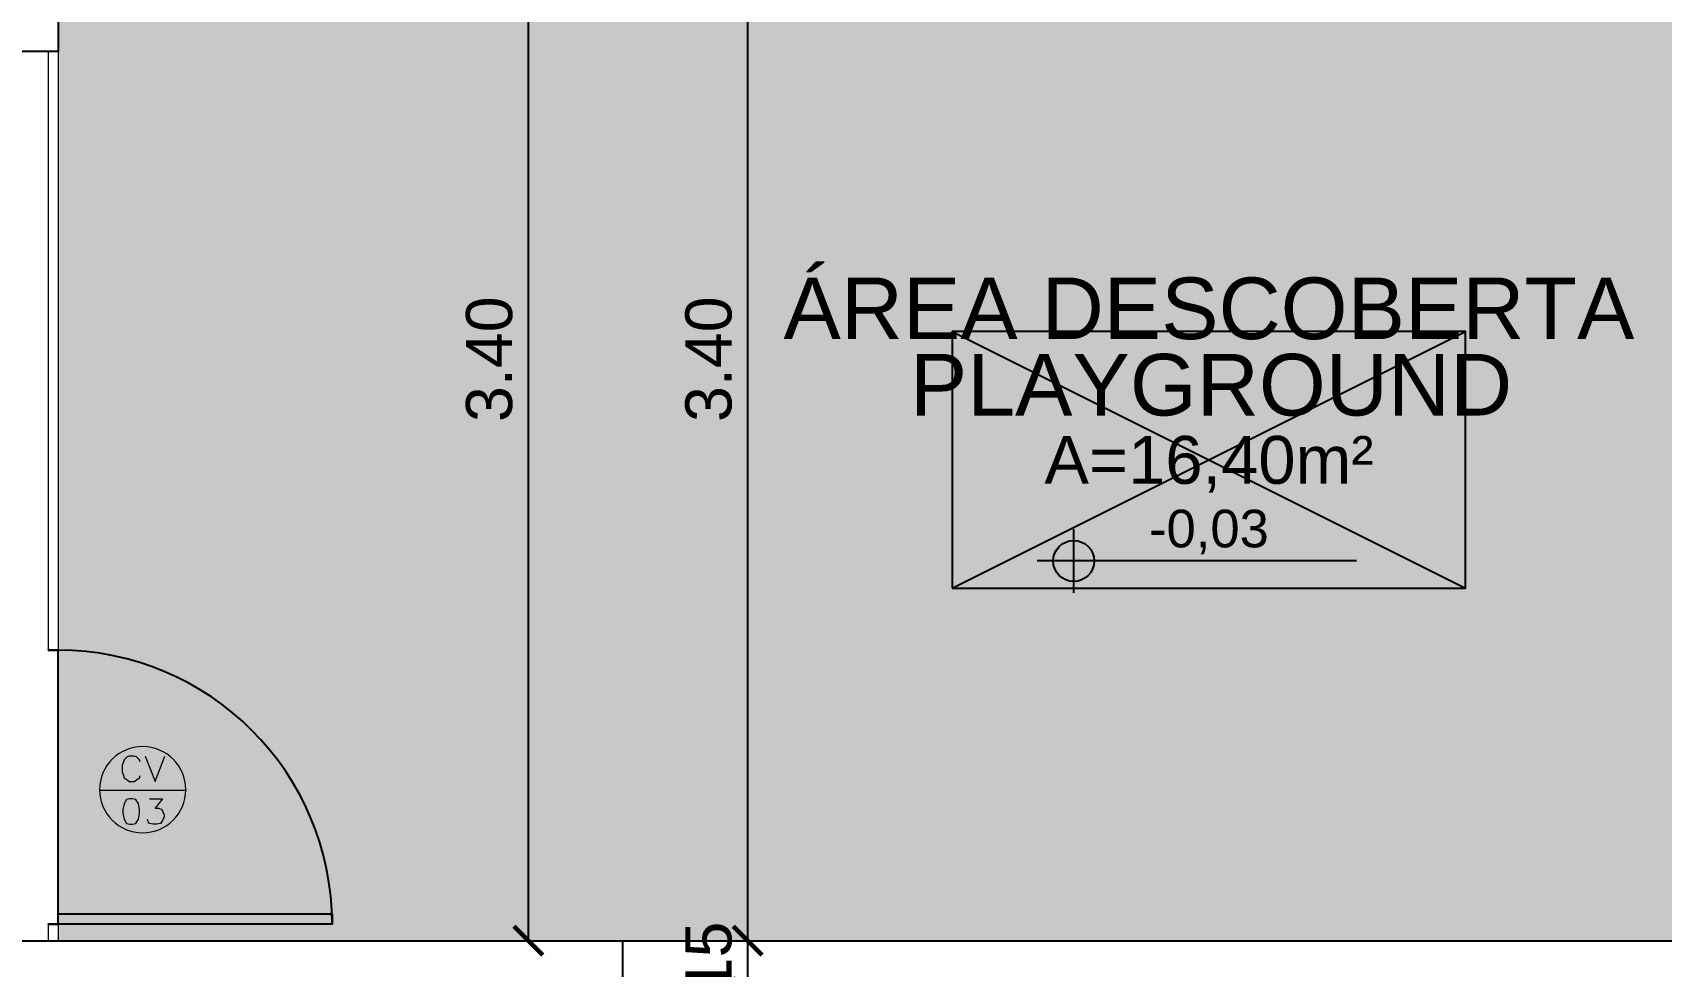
# Model space of a CAD drawing. Header units: inches. Extents: x 44782 to 44933, y 6798 to 6838.
# Drawn here: x 44814.785 to 44819.545, y 6811.41 to 6814.139 of the extents above; entities that cross this region are included whole.
import ezdxf
from ezdxf import colors
from ezdxf.entities.mleader import LeaderData, LeaderLine
from ezdxf.enums import TextEntityAlignment as Align
from ezdxf.math import Vec2, Vec3

# ---------------------------------------------------------------- set-up
doc = ezdxf.new("R2010")
doc.units = ezdxf.units.IN
doc.header["$MEASUREMENT"] = 0
doc.layers.get('Defpoints').update_dxf_attribs({"color": 250})
doc.layers.add('at_Entity', color=7, linetype='Continuous', lineweight=9)
doc.layers.add('at_Text', color=7, linetype='Continuous', lineweight=9)
for name, color, linetype in [('ESQ', 2, 'Continuous'), ('H. PAVER CINZA 1', 252, 'Continuous'), ('PAREDES', 4, 'Continuous'), ('PORTAS', 2, 'Continuous'), ('TEXTO01', 7, 'Continuous'), ('TEXTO02', 3, 'Continuous'), ('TEXTO03', 2, 'Continuous')]:
    doc.layers.add(name, color=color, linetype=linetype)
doc.styles.add('ARIAL', font='ARIALN.TTF', dxfattribs={"height": 0.18})
doc.styles.add('Fonte 02', font='ARIALUNI.TTF')
doc.styles.add('FONTE01', font='swissi.ttf')
doc.styles.add('Fonte02', font='arial.ttf')
doc.dimstyles.new('Esc 1-75', dxfattribs={"dimscale": 0.75, "dimtxt": 0.18, "dimasz": 0.1125, "dimexe": 0.05, "dimexo": 0.05, "dimgap": 0.06, "dimtad": 1, "dimzin": 4, "dimdsep": 46, "dimtxsty": 'Fonte 02', "dimblk": 'ARCHTICK', "dimcen": 0, "dimclrd": 250, "dimclre": 250, "dimadec": 0, "dimazin": 1, "dimtfac": 1, "dimtix": 1, "dimtmove": 1, "dimatfit": 3, "dimldrblk": 'ARCHTICK', "dimfxl": 0, "dimarcsym": 0})

# ---------------------------------------------------------------- blocks, each defined once
blk = doc.blocks.new('Leg_Ambiente05_50')
at = {"layer": 'TEXTO01', "linetype": 'Continuous', "ltscale": 0.0001}
h = blk.add_hatch(color=256, dxfattribs=at)
h.paths.add_polyline_path([(-0.2635, -0.157), (-0.2635, -0.1969), (-0.2235, -0.1969, 0.414214)])
h.paths.add_polyline_path([(-0.2635, -0.1969), (-0.3034, -0.1969, 0.414214), (-0.2635, -0.2368)])
at = {"layer": 'Defpoints'}
for p, q in [((-0.5, -0.25), (0.5, 0.25)), ((-0.5, 0.25), (0.5, -0.25))]:
    blk.add_line(p, q, dxfattribs=at)
blk.add_lwpolyline([(-0.5, -0.25), (0.5, -0.25), (0.5, 0.25), (-0.5, 0.25)], close=True, dxfattribs=at)
at = {"layer": 'TEXTO01', "linetype": 'Continuous', "ltscale": 0.0001}
for p, q in [((-0.2635, -0.2589), (-0.2635, -0.1349)), ((0.2874, -0.1969), (-0.3344, -0.1969))]:
    blk.add_line(p, q, dxfattribs=at)
blk.add_circle((-0.2635, -0.1969), 0.0399, dxfattribs=at)
at = {"layer": 'TEXTO01', "style": 'FONTE01'}
blk.add_attdef('NÍVEL', text='', height=0.08, dxfattribs=at).set_placement((0, -0.1338), align=Align.MIDDLE_CENTER)
at = {"layer": 'TEXTO02', "style": 'Fonte02'}
blk.add_attdef('ÁREA', text='', height=0.1, dxfattribs=at).set_placement((0, 0.0311), align=Align.MIDDLE_CENTER)
at = {"layer": 'TEXTO03', "style": 'Fonte02'}
for tag, p in [('AMB1', (0.0037, 0.5301)), ('AMB1', (0, 0.3711)), ('AMB2', (0, 0.2036))]:
    blk.add_attdef(tag, text='', height=0.12, dxfattribs=at).set_placement(p, align=Align.MIDDLE_CENTER)
blk = doc.blocks.new('_DotSmall')
at = {"color": 0, "linetype": 'ByBlock', "const_width": 0.5}
blk.add_lwpolyline([(-0.0625, 0, 1), (0.0625, 0, 1)], format="xyb", close=True, dxfattribs=at)
blk = doc.blocks.new('A$C77D918CC')
at = {"layer": 'PORTAS'}
for points in [[(0.7707, 0.83), (0.8003, 0.83), (0.8003, 0.0296), (0.7707, 0.0296)], [(0, 0), (0, 0), (0, 0.0296), (0, 0.0296)], [(0.8003, 0), (0.8003, 0), (0.8003, 0.0296), (0.8003, 0.0296)]]:
    blk.add_lwpolyline(points, close=True, dxfattribs=at)
blk.add_arc((0.8003, 0.0296), 0.8003, 90, 180, dxfattribs=at)
blk = doc.blocks.new('_ARCHTICK')
at = {"color": 0, "linetype": 'ByBlock', "const_width": 0.15}
blk.add_lwpolyline([(-0.5, -0.5), (0.5, 0.5)], dxfattribs=at)
blk = doc.blocks.new('*D122')
at = {"layer": 'at_Text', "color": 250, "lineweight": -2, "transparency": 16777216}
for p, q in [((44816.8746, 6811.4853), (44816.8746, 6811.5696)), ((44816.8371, 6811.4853), (44816.9121, 6811.4853)), ((44816.8746, 6811.335), (44816.8746, 6811.4853)), ((44816.8371, 6811.335), (44816.9121, 6811.335)), ((44816.8746, 6811.335), (44816.8746, 6811.2506))]:
    blk.add_line(p, q, dxfattribs=at)
at = {"layer": 'Defpoints', "color": 0, "transparency": 16777216}
for p in [(44816.5083, 6811.4853), (44816.8746, 6811.4853), (44816.5083, 6811.335)]:
    blk.add_point(p, dxfattribs=at)
at = {"layer": 'at_Text', "color": 250, "lineweight": -2, "transparency": 16777216, "xscale": 0.084375, "yscale": 0.084375, "zscale": 0.084375}
for p, rotation in [((44816.8746, 6811.4853), 270), ((44816.8746, 6811.335), 90)]:
    blk.add_blockref('_ARCHTICK', p, dxfattribs=dict(at, rotation=rotation))
at = {"layer": 'at_Text', "color": 0, "transparency": 16777216, "insert": (44816.7607, 6811.4101), "char_height": 0.135, "attachment_point": 5, "rotation": 90, "style": 'Fonte 02'}
blk.add_mtext('.15', dxfattribs=at)
blk = doc.blocks.new('*D123')
at = {"layer": 'at_Text', "color": 250, "lineweight": -2, "transparency": 16777216}
for p, q in [((44816.9121, 6814.8837), (44816.8371, 6814.8837)), ((44816.8746, 6811.4853), (44816.8746, 6814.8837)), ((44816.8371, 6811.4853), (44816.9121, 6811.4853))]:
    blk.add_line(p, q, dxfattribs=at)
at = {"layer": 'Defpoints', "color": 0, "transparency": 16777216}
for p in [(44816.8746, 6814.8837), (44817.0584, 6814.8837), (44816.5083, 6811.4853)]:
    blk.add_point(p, dxfattribs=at)
at = {"layer": 'at_Text', "color": 250, "lineweight": -2, "transparency": 16777216, "xscale": 0.084375, "yscale": 0.084375, "zscale": 0.084375}
for p, rotation in [((44816.8746, 6814.8837), 90), ((44816.8746, 6811.4853), 270)]:
    blk.add_blockref('_ARCHTICK', p, dxfattribs=dict(at, rotation=rotation))
at = {"layer": 'at_Text', "color": 0, "transparency": 16777216, "insert": (44816.7607, 6813.1845), "char_height": 0.135, "attachment_point": 5, "rotation": 90, "style": 'Fonte 02'}
blk.add_mtext('3.40', dxfattribs=at)
blk = doc.blocks.new('*D125')
at = {"layer": 'at_Text', "color": 250, "lineweight": -2, "transparency": 16777216}
for p, q in [((44816.2712, 6814.8837), (44816.1962, 6814.8837)), ((44816.2337, 6811.4853), (44816.2337, 6814.8837)), ((44816.1985, 6811.4853), (44816.2712, 6811.4853))]:
    blk.add_line(p, q, dxfattribs=at)
at = {"layer": 'Defpoints', "color": 0, "transparency": 16777216}
for p in [(44816.2337, 6814.8837), (44816.5083, 6814.8837), (44816.161, 6811.4853)]:
    blk.add_point(p, dxfattribs=at)
at = {"layer": 'at_Text', "color": 250, "lineweight": -2, "transparency": 16777216, "xscale": 0.084375, "yscale": 0.084375, "zscale": 0.084375}
for p, rotation in [((44816.2337, 6814.8837), 90), ((44816.2337, 6811.4853), 270)]:
    blk.add_blockref('_ARCHTICK', p, dxfattribs=dict(at, rotation=rotation))
at = {"layer": 'at_Text', "color": 0, "transparency": 16777216, "insert": (44816.1197, 6813.1845), "char_height": 0.135, "attachment_point": 5, "rotation": 90, "style": 'Fonte 02'}
blk.add_mtext('3.40', dxfattribs=at)

msp = doc.modelspace()

# ---------------------------------------------------------------- hatches: boundary and pattern name
at = {"layer": 'H. PAVER CINZA 1'}
msp.add_hatch(color=256, dxfattribs=at).paths.add_polyline_path([(44819.6083, 6814.8837), (44816.5083, 6814.8837), (44816.5083, 6815.9332), (44814.8599, 6815.9332), (44814.8599, 6811.4853), (44819.6083, 6811.4853)])

# ---------------------------------------------------------------- linework, layer by layer
msp.add_line((44814.8599, 6811.5636), (44814.8599, 6812.3343))
at = {"layer": 'at_Entity', "color": 2}
for p, q in [((44814.8302, 6814.0838), (44814.8302, 6812.3338)), ((44814.8599, 6814.0838), (44814.8599, 6812.3338)), ((44814.8302, 6811.5339), (44814.8302, 6811.4853)), ((44814.8599, 6811.5339), (44814.8599, 6811.4853))]:
    msp.add_line(p, q, dxfattribs=at)
at = {"layer": 'at_Entity', "color": 0}
for p, q in [((44815.0503, 6812.0079), (44815.0461, 6811.9973)), ((44815.0461, 6811.9973), (44815.0461, 6811.9783)), ((44815.0524, 6812.0143), (44815.0503, 6812.0079)), ((44815.0609, 6812.0227), (44815.0524, 6812.0143)), ((44815.0672, 6812.0249), (44815.0609, 6812.0227)), ((44815.082, 6812.0249), (44815.0672, 6812.0249)), ((44815.0884, 6812.0227), (44815.082, 6812.0249)), ((44815.0969, 6812.0143), (44815.0884, 6812.0227)), ((44815.099, 6812.0079), (44815.0969, 6812.0143)), ((44815.1138, 6812.0249), (44815.1434, 6811.9508)), ((44815.1434, 6811.9508), (44815.1709, 6812.0249)), ((44815.0461, 6811.9783), (44815.0503, 6811.9677)), ((44815.0503, 6811.9677), (44815.0524, 6811.9614)), ((44815.0524, 6811.9614), (44815.0609, 6811.955)), ((44815.0609, 6811.955), (44815.0672, 6811.9508)), ((44815.0672, 6811.9508), (44815.082, 6811.9508)), ((44815.082, 6811.9508), (44815.0884, 6811.955)), ((44815.0884, 6811.955), (44815.0969, 6811.9614)), ((44815.0969, 6811.9614), (44815.099, 6811.9677)), ((44814.9826, 6811.9254), (44815.2344, 6811.9254)), ((44815.0588, 6811.8979), (44815.0524, 6811.8852)), ((44815.0693, 6811.9), (44815.0588, 6811.8979)), ((44815.0757, 6811.9), (44815.0693, 6811.9)), ((44815.0863, 6811.8979), (44815.0757, 6811.9)), ((44815.0947, 6811.8852), (44815.0863, 6811.8979)), ((44815.1265, 6811.9), (44815.1646, 6811.9)), ((44815.1646, 6811.9), (44815.1434, 6811.8725)), ((44815.0524, 6811.8852), (44815.0482, 6811.8683)), ((44815.0482, 6811.8683), (44815.0482, 6811.8577)), ((44815.0482, 6811.8577), (44815.0524, 6811.8408)), ((44815.0969, 6811.8683), (44815.0947, 6811.8852)), ((44815.0947, 6811.8408), (44815.0969, 6811.8577)), ((44815.0969, 6811.8577), (44815.0969, 6811.8683)), ((44815.1434, 6811.8725), (44815.154, 6811.8725)), ((44815.154, 6811.8725), (44815.1625, 6811.8683)), ((44815.1625, 6811.8683), (44815.1646, 6811.864)), ((44815.1646, 6811.864), (44815.1688, 6811.8535)), ((44815.1688, 6811.8471), (44815.1646, 6811.8365)), ((44815.1688, 6811.8535), (44815.1688, 6811.8471)), ((44815.0524, 6811.8408), (44815.0588, 6811.8281)), ((44815.0588, 6811.8281), (44815.0693, 6811.8259)), ((44815.0693, 6811.8259), (44815.0757, 6811.8259)), ((44815.0757, 6811.8259), (44815.0863, 6811.8281)), ((44815.0863, 6811.8281), (44815.0947, 6811.8408)), ((44815.1222, 6811.8323), (44815.1201, 6811.8408)), ((44815.1265, 6811.8281), (44815.1222, 6811.8323)), ((44815.1371, 6811.8259), (44815.1265, 6811.8281)), ((44815.1476, 6811.8259), (44815.1371, 6811.8259)), ((44815.1582, 6811.8281), (44815.1476, 6811.8259)), ((44815.1646, 6811.8365), (44815.1582, 6811.8281))]:
    msp.add_line(p, q, dxfattribs=at)
for start, end in [(90, 180), (360, 90), (180, 270), (270, 0)]:
    msp.add_arc((44815.1064, 6811.9265), 0.1259, start, end, dxfattribs=at)
at = {"layer": 'ESQ'}
msp.add_line((44816.5083, 6811.4853), (44819.6083, 6811.4853), dxfattribs=at)
at = {"layer": 'PAREDES'}
for p, q in [((44814.8599, 6815.9332), (44814.8599, 6814.0838)), ((44814.8599, 6814.0838), (44814.7096, 6814.0838)), ((44814.7096, 6811.4853), (44816.5083, 6811.4853)), ((44814.8599, 6811.4853), (44819.6083, 6811.4853)), ((44816.5083, 6811.4853), (44816.5083, 6809.4856))]:
    msp.add_line(p, q, dxfattribs=at)

# ---------------------------------------------------------------- block references
ref = msp.add_blockref('Leg_Ambiente05_50', (44818.2225, 6812.8904), dxfattribs=dict(xscale=1.5, yscale=1.5, zscale=1.5))
ref.add_attrib('AMB1', 'ÁREA DESCOBERTA', dxfattribs={"layer": 'TEXTO03', "height": 0.18, "style": 'Fonte02'}).set_placement((44818.2225, 6813.3332), align=Align.MIDDLE_CENTER)
ref.add_attrib('AMB2', 'PLAYGROUND', dxfattribs={"layer": 'TEXTO03', "height": 0.18, "style": 'Fonte02'}).set_placement((44818.2286, 6813.11), align=Align.MIDDLE_CENTER)
ref.add_attrib('ÁREA', 'A=16,40m²', dxfattribs={"layer": 'TEXTO02', "height": 0.14, "style": 'Fonte02'}).set_placement((44818.2226, 6812.8904), align=Align.MIDDLE_CENTER)
ref.add_attrib('NÍVEL', '-0,03', dxfattribs={"layer": 'TEXTO01', "height": 0.11, "style": 'FONTE01'}).set_placement((44818.2225, 6812.6897), align=Align.MIDDLE_CENTER)
at = {"layer": 'PORTAS', "rotation": 270}
msp.add_blockref('A$C77D918CC', (44814.8302, 6812.3343), dxfattribs=at)

# ---------------------------------------------------------------- dimensions: what is measured, and where the dimension line sits
at = {"layer": 'at_Text'}
for base, p1, p2, picture, middle in [((44816.2337, 6814.8837), (44816.161, 6811.4853), (44816.5083, 6814.8837), '*D125', (44816.1197, 6813.1845)), ((44816.8746, 6814.8837), (44816.5083, 6811.4853), (44817.0584, 6814.8837), '*D123', (44816.7607, 6813.1845)), ((44816.8746, 6811.4853), (44816.5083, 6811.335), (44816.5083, 6811.4853), '*D122', (44816.7607, 6811.4101))]:
    dim = msp.add_linear_dim(base=base, p1=p1, p2=p2, angle=90, dimstyle='Esc 1-75', dxfattribs=at)
    dim.commit()
    dim.dimension.update_dxf_attribs({"geometry": picture, "text_midpoint": middle})

# ---------------------------------------------------------------- leaders
at = {"layer": 'at_Entity'}
ml = msp.add_multileader_mtext('Standard', dxfattribs=at)
ml.set_content('TUBO PARA COLETA\\PDE ÁGUA PLUVIAL', color=256, style='ARIAL')
ml.set_leader_properties()
ml.set_arrow_properties(name='DOTSMALL')
ml.build(insert=Vec2(0, 0))
ml.multileader.update_dxf_attribs({"text_left_attachment_type": 6, "text_right_attachment_type": 6, "dogleg_length": 0.05, "arrow_head_size": 0.09, "scale": 0.75})
ctx = ml.context
ctx.base_point, ctx.scale, ctx.char_height, ctx.arrow_head_size, ctx.landing_gap_size, ctx.plane_origin = Vec3(44816.7712, 6814.68), 0.75, 0.135, 0.09, 0.075, Vec3(44816.7337, 6815.108)
ctx.left_attachment, ctx.right_attachment = 6, 6
notes = []
notes.append((ctx, [(0, (1, 1, 0), (44816.7337, 6814.68), (1, 0), 0.0375, [(0, [(44816.7337, 6815.108)], 0, [])])]))
ctx.mtext.insert, ctx.mtext.flow_direction = Vec3(44816.8462, 6814.842), 5
for ctx, leaders in notes:
    for number, flags, end, landing, length, lines in leaders:
        leader = LeaderData()
        leader.index, (leader.has_last_leader_line, leader.has_dogleg_vector, leader.attachment_direction) = number, flags
        leader.last_leader_point, leader.dogleg_vector, leader.dogleg_length = Vec3(end), Vec3(landing), length
        for number, points, colour, breaks in lines:
            line = LeaderLine()
            line.index, line.vertices, line.color, line.breaks = number, Vec3.list(points), colors.encode_raw_color(colour), breaks
            leader.lines.append(line)
        ctx.leaders.append(leader)

doc.saveas('drawing.dxf')
